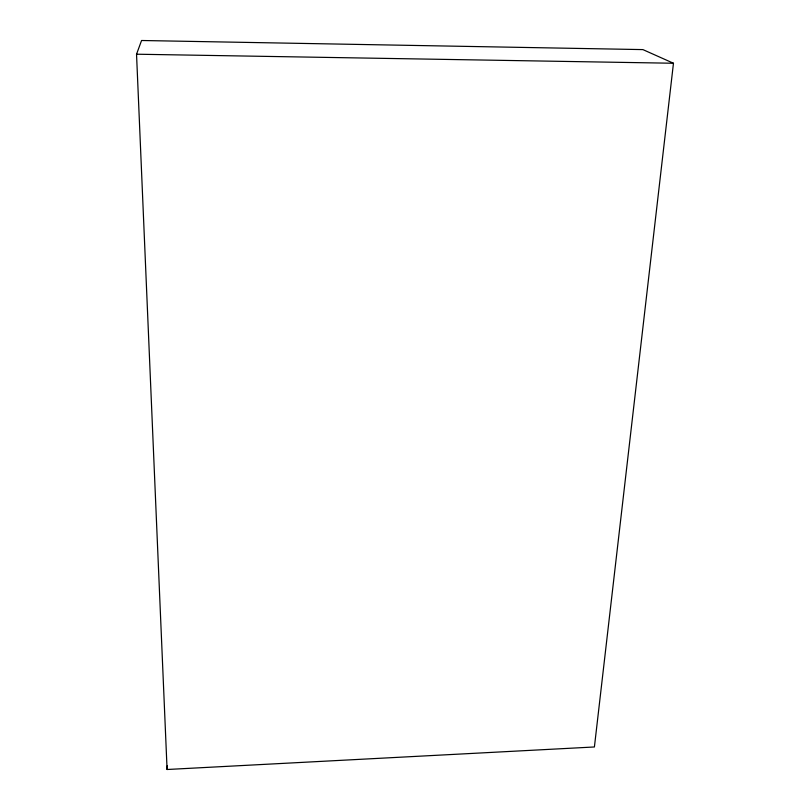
<?xml version="1.0" encoding="UTF-8"?>
<svg xmlns="http://www.w3.org/2000/svg" width="810" height="810" viewBox="0 0 810 810"><rect width="100%" height="100%" fill="white"/><g stroke="black" fill="none" stroke-linecap="round" stroke-linejoin="round"><path stroke-width="1.21" d="M167.083 769.5L136.536 54.209L141.568 40.5L642.897 49.602L673.464 63.251L594.408 746.972L167.083 769.5L167.255 765.794M136.536 54.209L673.464 63.251"/></g></svg>
